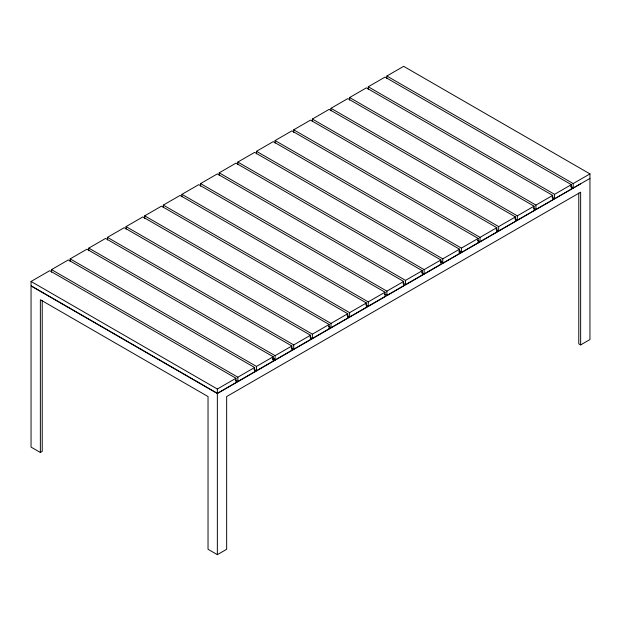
<?xml version="1.0" encoding="UTF-8"?>
<svg xmlns="http://www.w3.org/2000/svg" width="621" height="621" viewBox="0 0 621 621"><rect width="100%" height="100%" fill="white"/><g stroke="black" fill="none" stroke-linecap="round" stroke-linejoin="round"><path stroke-width="0.93" d="M181.953 196.919L181.953 194.334L198.72 184.654L385.02 292.212L385.02 296.52L217.35 393.318L31.05 285.761L31.05 281.46L49.68 270.702L235.98 378.259L235.98 382.567M51.543 272.208L51.543 269.623L68.31 259.943L254.61 367.508L254.61 371.808M70.173 261.449L70.173 258.872L86.94 249.192L273.24 356.749L273.24 361.049M88.803 250.698L88.803 248.113L105.57 238.433L291.87 345.99L291.87 350.298M107.433 239.939L107.433 237.362L124.2 227.682L310.5 335.239L310.5 339.54M126.063 229.188L126.063 226.603L142.83 216.923L329.13 324.48L329.13 328.781M144.693 218.429L144.693 215.844L161.46 206.164L347.76 313.729L347.76 318.03M163.323 207.67L163.323 205.093L180.09 195.413L366.39 302.97L366.39 307.271M200.583 186.16L200.583 183.575L217.35 173.896L403.65 281.46L403.65 285.761L386.883 295.441L384.368 293.989M219.213 175.401L219.213 172.824L235.98 163.144L422.28 270.702L422.28 275.002L405.513 284.682L402.998 283.23M237.843 164.65L237.843 162.065L254.61 152.386L440.91 259.943L440.91 264.251L424.143 273.931L421.628 272.472M256.473 153.892L256.473 151.314L273.24 141.627L459.54 249.192L459.54 253.492M275.103 143.133L275.103 140.556L291.87 130.876L478.17 238.433L478.17 242.733M293.733 132.382L293.733 129.797L310.5 120.117L496.8 227.682L496.8 231.982M312.363 121.623L312.363 119.046L329.13 109.366L515.43 216.923L515.43 221.223M330.993 110.872L330.993 108.287L347.76 98.607L534.06 206.164L534.06 210.472M349.623 100.113L349.623 97.528L366.39 87.848L552.69 195.413L552.69 199.714M368.253 89.354L368.253 86.777L385.02 77.097L571.32 184.654L571.32 188.955M386.883 78.603L386.883 76.018L403.65 66.338L589.95 173.896L589.95 339.54L580.635 344.919L578.772 343.848L578.772 193.038M589.95 178.413L217.35 393.535L31.05 285.978L31.05 447.104L40.365 452.476L42.228 451.405L42.228 300.603M31.05 281.46L217.35 389.018L235.98 378.259M51.543 269.623L237.843 377.188L254.61 367.508M70.173 258.872L256.473 366.429L273.24 356.749M88.803 248.113L275.103 355.67L291.87 345.99M107.433 237.362L293.733 344.919L310.5 335.239M126.063 226.603L312.363 334.16L329.13 324.48M144.693 215.844L330.993 323.409L347.76 313.729M163.323 205.093L349.623 312.65L366.39 302.97M181.953 194.334L368.253 301.891L385.02 292.212M200.583 183.575L386.883 291.14L403.65 281.46M219.213 172.824L405.513 280.382L422.28 270.702M237.843 162.065L424.143 269.623L440.91 259.943M256.473 151.314L442.773 258.872L459.54 249.192M275.103 140.556L461.403 248.113L478.17 238.433M293.733 129.797L480.033 237.362L496.8 227.682M312.363 119.046L498.663 226.603L515.43 216.923M330.993 108.287L517.293 215.844L534.06 206.164M349.623 97.528L535.923 205.093L552.69 195.413M368.253 86.777L554.553 194.334L571.32 184.654M386.883 76.018L573.183 183.575L589.95 173.896M272.611 359.481L274.288 358.511M440.374 262.621L442.051 261.658M458.826 251.971L460.503 251M440.258 261.72L442.773 263.172L580.635 183.793M40.365 452.476L40.365 299.741L208.035 396.547L208.035 549.282L217.35 554.662L226.665 549.282L226.665 396.547L580.635 192.184L580.635 344.919M570.668 186.424L573.183 187.884L573.183 183.575M552.038 197.183L554.553 198.635L554.553 194.334M533.408 207.942L535.923 209.393L535.923 205.093M514.778 218.693L517.293 220.152L517.293 215.844M496.148 229.452L498.663 230.903L498.663 226.603M477.518 240.211L480.033 241.662L480.033 237.362M458.888 250.962L461.403 252.413L461.403 248.113M365.738 304.74L368.253 306.2L368.253 301.891M347.108 315.499L349.623 316.951L349.623 312.65M328.478 326.258L330.993 327.709L330.993 323.409M309.848 337.009L312.363 338.461L312.363 334.16M291.218 347.768L293.733 349.219L293.733 344.919M272.588 358.519L275.103 359.978L275.103 355.67M253.958 369.278L256.473 370.729L256.473 366.429M235.328 380.036L237.843 381.488L237.843 377.188M442.773 258.872L442.773 263.172M424.143 269.623L424.143 273.931M405.513 280.382L405.513 284.682M386.883 291.14L386.883 295.441M217.35 389.018L217.35 554.662"/></g></svg>
